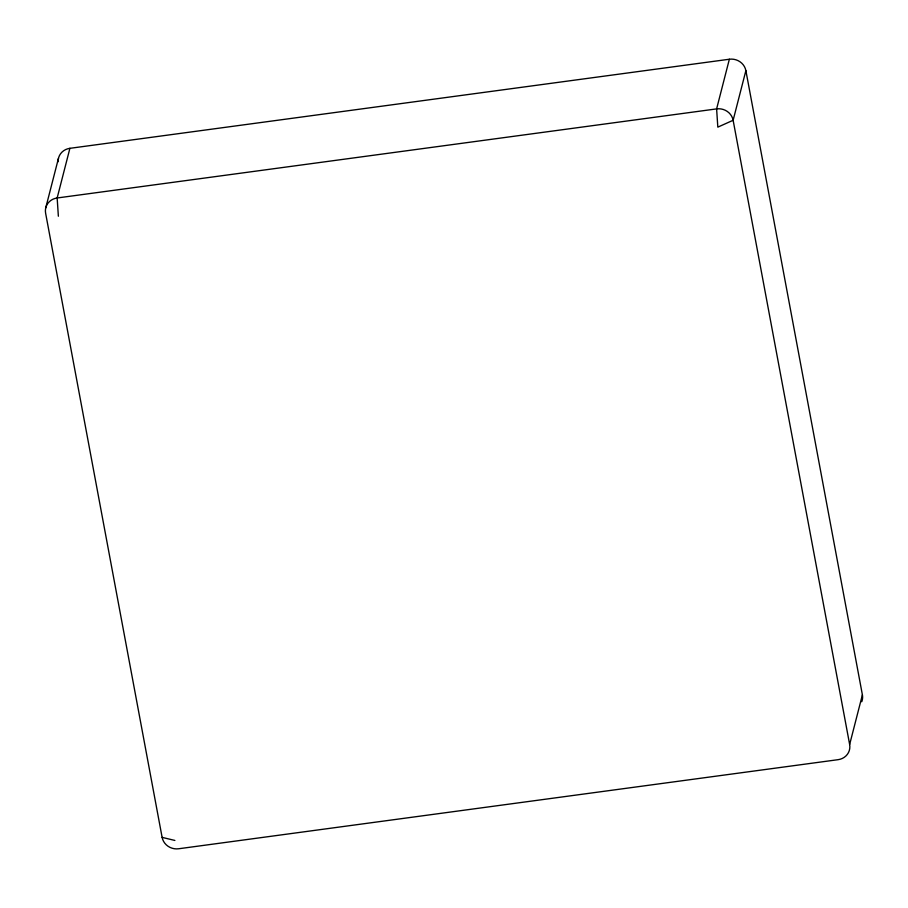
<?xml version="1.0" encoding="UTF-8"?>
<svg xmlns="http://www.w3.org/2000/svg" width="908" height="908" viewBox="0 0 908 908"><rect width="100%" height="100%" fill="white"/><g stroke="black" fill="none" stroke-linecap="round" stroke-linejoin="round"><path stroke-width="1.36" d="M45.718 207.932L58.475 158.276M861.76 701.736A14.301 13.359 14.4 0 0 862.396 694.847L745.877 70.62A14.301 13.359 14.4 0 0 729.362 59.236L69.905 148.322L57.159 197.978L58.362 216.229M729.362 59.236L716.616 108.892L717.819 127.143L733.131 120.276L745.877 70.62M849.65 744.492L733.131 120.276A14.301 13.359 14.4 0 0 716.616 108.892L57.159 197.978A14.301 13.359 14.4 0 0 45.604 213.153L162.123 837.38A14.301 13.359 14.4 0 0 178.638 848.764L838.095 759.678A14.301 13.359 14.4 0 0 849.65 744.492L862.396 694.847M162.123 837.38L174.881 840.445M58.146 161.749A14.301 13.359 14.4 0 1 69.905 148.322"/></g></svg>
